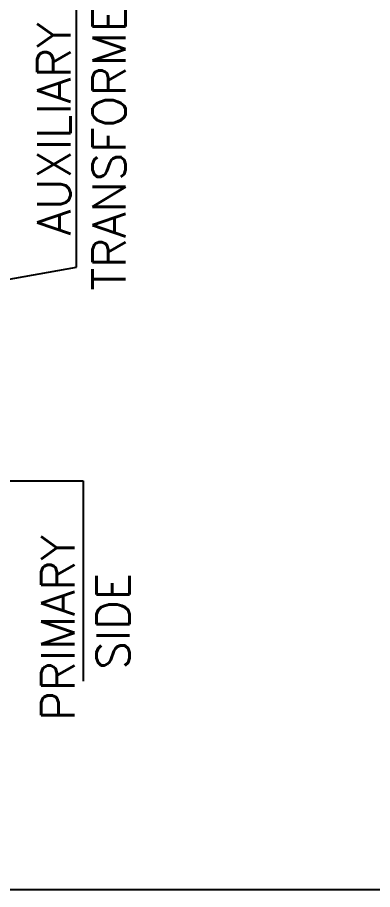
# Model space of a CAD drawing. Header units: metres. Extents: x 530959 to 531458, y 2674234 to 2674577.
# Drawn here: x 531150.071 to 531151.142, y 2674384.177 to 2674386.81 of the extents above; entities that cross this region are included whole.
import ezdxf

# ---------------------------------------------------------------- set-up
doc = ezdxf.new("R2010")
doc.units = ezdxf.units.M
doc.layers.add('300mm Hume Pipe', color=74, linetype='Continuous')
doc.layers.add('IDT', color=7, linetype='Continuous')
doc.styles.add('RomanS', font='romans.shx')
doc.linetypes.add('FOUNDATION LAYOUT$0$FENCELINE1', pattern='A,6.35,-2.54,[133,ltypeshp.shx,S=2.54,R=0,X=-2.54,Y=0],-2.54,25.4', length=36.83)

# ---------------------------------------------------------------- blocks, each defined once
blk = doc.blocks.new('IDT')
at = {"layer": 'IDT', "color": 8}
for p, q in [((25.8784, 21.252), (25.8784, 21.8567)), ((26.4579, 21.252), (25.8784, 21.252)), ((26.9808, 20.7997), (25.8984, 20.6063)), ((25.8984, 20.6063), (25.8984, 19.5965))]:
    blk.add_line(p, q, dxfattribs=at)
at = {"layer": 'IDT', "color": 7, "linetype": 'FOUNDATION LAYOUT$0$FENCELINE1', "ltscale": 0.01}
blk.add_lwpolyline([(33.902, 18.4101), (33.9018, 22.4854), (21.4107, 22.4854)], dxfattribs=at)
at = {"layer": 'IDT', "color": 8, "style": 'RomanS'}
for s, p in [('PRIMARY', (25.9048, 21.9768)), ('SIDE', (25.7381, 21.822)), ('TRANSFORMER', (25.7501, 20.6772)), ('AUXILIARY', (25.9167, 20.5105))]:
    blk.add_text(s, height=0.1, rotation=270, dxfattribs=at).set_placement(p)

msp = doc.modelspace()

# ---------------------------------------------------------------- hatches: boundary and pattern name
at = {"layer": '300mm Hume Pipe'}
h = msp.add_hatch(dxfattribs=at)
h.set_pattern_fill('ANSI37', color=74)
h.set_pattern_definition([(45, (0, 0), (-0.0883883476483, 0.0883883476483), []), (135, (0, 0), (-0.0883883476483, -0.0883883476483), [])])
edge = h.paths.add_edge_path(flags=17)
edge.add_line((531137.2214, 2674376.4973), (531137.2214, 2674392.2452))
edge.add_arc((531138.1214, 2674392.2452), 0.9, 90, 180, ccw=False)
edge.add_line((531138.1214, 2674393.1452), (531141.1042, 2674393.1452))
edge.add_line((531141.1042, 2674393.1452), (531141.1042, 2674392.8452))
edge.add_line((531141.1042, 2674392.8452), (531138.4214, 2674392.8452))
edge.add_arc((531138.4214, 2674391.9452), 0.9, 90, 180)
edge.add_line((531137.5214, 2674391.9452), (531137.5214, 2674376.7973))
edge.add_arc((531138.4214, 2674376.7973), 0.9, 180, 270)
edge.add_line((531138.4214, 2674375.8973), (531263.8278, 2674375.8973))
edge.add_line((531263.8278, 2674375.8973), (531263.8278, 2674375.5973))
edge.add_line((531263.8278, 2674375.5973), (531138.1214, 2674375.5973))
edge.add_arc((531138.1214, 2674376.4973), 0.9, 180, 270, ccw=False)
edge = h.paths.add_edge_path()
edge.add_line((531138.0013, 2674375.4772), (531263.8278, 2674375.4772))
edge.add_line((531263.8278, 2674375.4772), (531263.8278, 2674375.1772))
edge.add_line((531263.8278, 2674375.1772), (531137.7013, 2674375.1772))
edge.add_arc((531137.7013, 2674376.0772), 0.9, 180, 270, ccw=False)
edge.add_line((531136.8013, 2674376.0772), (531136.8013, 2674392.6292))
edge.add_arc((531137.7013, 2674392.6292), 0.9, 90, 180, ccw=False)
edge.add_line((531137.7013, 2674393.5292), (531141.1042, 2674393.5292))
edge.add_line((531141.1042, 2674393.5292), (531141.1042, 2674393.2292))
edge.add_line((531141.1042, 2674393.2292), (531138.0013, 2674393.2292))
edge.add_arc((531138.0013, 2674392.3292), 0.9, 90, 180)
edge.add_line((531137.1013, 2674392.3292), (531137.1013, 2674376.3772))
edge.add_arc((531138.0013, 2674376.3772), 0.9, 180, 270)

# ---------------------------------------------------------------- block references
at = {"layer": 'IDT', "color": 8, "rotation": 180}
msp.add_blockref('IDT', (531176.1473, 2674406.663), dxfattribs=at)

doc.saveas('drawing.dxf')
